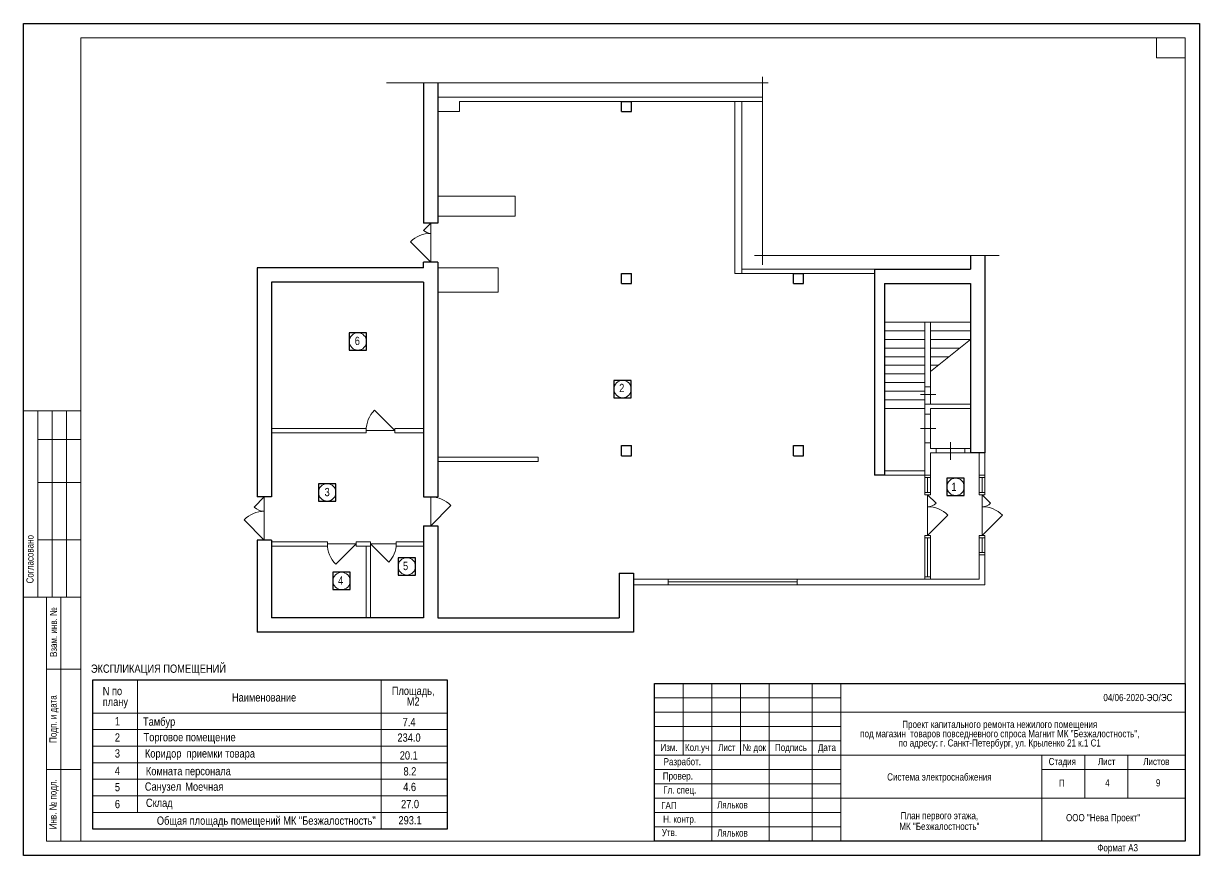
# Model space of a CAD drawing. Header units: metres. Extents: x -265.8 to -183.8, y -476 to -381.2.
# Drawn here: x -246.32 to -205.32, y -410.21 to -381.21 of the extents above; entities that cross this region are included whole.
import ezdxf
from ezdxf.enums import TextEntityAlignment as Align

# ---------------------------------------------------------------- set-up
doc = ezdxf.new("R2010")
doc.units = ezdxf.units.M
doc.header["$MEASUREMENT"] = 0
for name, color, linetype in [('YOLO_FRAME', 1, 'Continuous'), ('YOLO_STAMP', 1, 'Continuous'), ('YOLO_TABLE', 1, 'Continuous')]:
    doc.layers.add(name, color=color, linetype=linetype)
doc.styles.add('Style-Arial', font='arial.ttf')

msp = doc.modelspace()

# ---------------------------------------------------------------- linework, layer by layer
at = {"color": 7, "linetype": 'Continuous', "lineweight": 0}
for p, q in [((-246.31819366, -381.20646769), (-205.31819366, -381.20646769)), ((-246.31819366, -410.20646769), (-246.31819366, -381.20646769)), ((-205.31819366, -381.20646769), (-205.31819366, -410.20646769)), ((-220.35775655, -383.26999394), (-233.66605618, -383.26999394)), ((-220.55695116, -383.0688953), (-220.55695116, -389.61231115)), ((-232.12246292, -388.17040723), (-232.36995029, -388.4178946)), ((-232.12246292, -388.17040723), (-232.12246292, -389.52040723)), ((-232.8295697, -388.81330045), (-232.12246292, -389.52040723)), ((-212.30603928, -389.28755037), (-220.82914032, -389.28755037)), ((-216.29746292, -391.62040723), (-213.29746292, -391.62040723)), ((-216.29746292, -391.92040723), (-214.89746292, -391.92040723)), ((-214.69746292, -391.92040723), (-213.29746292, -391.92040723)), ((-216.29746292, -392.22040723), (-214.89746292, -392.22040723)), ((-213.29746292, -392.22040723), (-214.69746292, -393.33817816)), ((-214.69746292, -392.22040723), (-213.29746292, -392.22040723)), ((-216.29746292, -392.52040723), (-214.89746292, -392.52040723)), ((-214.69746292, -392.52040723), (-213.67321075, -392.52040723)), ((-216.29746292, -392.82040723), (-214.89746292, -392.82040723)), ((-216.29746292, -393.12040723), (-214.89746292, -393.12040723)), ((-214.69746292, -392.82040723), (-214.04895858, -392.82040723)), ((-214.69746292, -393.12040723), (-214.42470641, -393.12040723)), ((-216.29746292, -393.42040723), (-214.89746292, -393.42040723)), ((-216.29746292, -393.72040723), (-214.89746292, -393.72040723)), ((-214.89746292, -393.87040723), (-214.89746292, -394.47040723)), ((-214.69746292, -393.87040723), (-214.69746292, -394.47040723)), ((-216.29746292, -394.02040723), (-214.89746292, -394.02040723)), ((-216.29746292, -394.32040723), (-214.89746292, -394.32040723)), ((-215.04994496, -394.13712554), (-214.50619501, -394.13712554)), ((-233.37246292, -395.39540723), (-234.0795697, -394.68830045)), ((-216.29746292, -394.62040723), (-214.89746292, -394.62040723)), ((-214.89746292, -395.82040723), (-214.89746292, -394.82040723)), ((-214.69746292, -394.82040723), (-214.69746292, -395.82040723)), ((-234.37246292, -395.39540723), (-233.37246292, -395.39540723)), ((-215.04994496, -395.32040723), (-214.50619501, -395.32040723)), ((-214.49746292, -396.02040723), (-213.49746292, -396.02040723)), ((-213.99746292, -395.79671892), (-213.99746292, -396.41167514)), ((-214.49746292, -396.17040723), (-213.49746292, -396.17040723)), ((-214.89746292, -397.03040723), (-214.89746292, -397.55040723)), ((-214.79746292, -397.03040723), (-214.79746292, -397.55040723)), ((-214.69746292, -397.03040723), (-214.69746292, -397.55040723)), ((-212.99746292, -397.03040723), (-212.99746292, -397.55040723)), ((-212.89746292, -397.03040723), (-212.89746292, -397.55040723)), ((-212.79746292, -397.03040723), (-212.79746292, -397.55040723)), ((-214.79746292, -397.63040723), (-214.79746292, -399.05040723)), ((-214.79746292, -397.63040723), (-214.50047807, -397.92739208)), ((-212.89746292, -397.63040723), (-212.89746292, -399.05040723)), ((-212.89746292, -397.63040723), (-212.60047807, -397.92739208)), ((-237.92246292, -397.71040723), (-238.27601631, -398.06396062)), ((-237.92246292, -397.71040723), (-237.92246292, -399.21040723)), ((-232.12246292, -397.71040723), (-232.12246292, -398.71040723)), ((-232.12246292, -398.71040723), (-231.41535614, -398.00330045)), ((-238.6295697, -398.50330045), (-237.92246292, -399.21040723)), ((-214.09035614, -398.34330045), (-214.79746292, -399.05040723)), ((-212.19035614, -398.34330045), (-212.89746292, -399.05040723)), ((-214.89746292, -399.13040723), (-214.89746292, -400.57040723)), ((-214.79746292, -399.13040723), (-214.79746292, -400.49040723)), ((-214.69746292, -399.13040723), (-214.69746292, -400.57040723)), ((-212.99746292, -399.13040723), (-212.99746292, -399.65040723)), ((-212.89746292, -399.65040723), (-212.89746292, -399.13040723)), ((-212.79746292, -399.65040723), (-212.79746292, -399.13040723)), ((-234.72246292, -399.34540723), (-235.72246292, -399.34540723)), ((-234.72246292, -399.34540723), (-235.4295697, -400.05251401)), ((-233.32246292, -399.34540723), (-234.22246292, -399.34540723)), ((-234.22246292, -399.34540723), (-233.58606682, -399.98180333)), ((-219.34746292, -400.57040723), (-223.84746292, -400.57040723)), ((-223.84746292, -400.67040723), (-219.34746292, -400.67040723)), ((-219.34746292, -400.77040723), (-223.84746292, -400.77040723)), ((-224.31819366, -404.70646769), (-217.81819366, -404.70646769)), ((-224.31819366, -405.20646769), (-217.81819366, -405.20646769)), ((-243.89605893, -405.81933297), (-231.54224107, -405.81933297)), ((-224.31819366, -405.70646769), (-217.81819366, -405.70646769)), ((-243.89605893, -406.39683297), (-231.54224107, -406.39683297)), ((-243.89605893, -406.97433297), (-231.54224107, -406.97433297)), ((-224.31819366, -407.20646769), (-217.81819366, -407.20646769)), ((-243.89605893, -407.55183297), (-231.54224107, -407.55183297)), ((-224.31819366, -407.70646769), (-217.81819366, -407.70646769)), ((-243.89605893, -408.12933297), (-231.54224107, -408.12933297)), ((-224.31819366, -408.20646769), (-217.81819366, -408.20646769)), ((-243.89605893, -408.70683297), (-231.54224107, -408.70683297)), ((-224.31819366, -408.70646769), (-217.81819366, -408.70646769)), ((-224.31819366, -409.20646769), (-217.81819366, -409.20646769)), ((-205.31819366, -410.20646769), (-246.31819366, -410.20646769))]:
    msp.add_line(p, q, dxfattribs=at)
at = {"color": 7, "linetype": 'Continuous', "lineweight": 13}
for p, q in [((-244.31819366, -381.70646769), (-205.81819366, -381.70646769)), ((-244.31819366, -381.70646769), (-244.31819366, -409.70646769)), ((-206.81819366, -381.70646769), (-206.81819366, -382.40646769)), ((-205.81819366, -381.70646769), (-205.81819366, -409.70646769)), ((-206.81819366, -382.40646769), (-205.81819366, -382.40646769)), ((-231.87246292, -383.77040723), (-220.55695116, -383.77040723)), ((-231.12246292, -383.92040723), (-220.55695116, -383.92040723)), ((-231.12246292, -383.92040723), (-231.12246292, -384.27040723)), ((-221.52246292, -383.92040723), (-221.52246292, -389.92040723)), ((-221.27246292, -383.92040723), (-221.27246292, -389.92040723)), ((-231.12246292, -384.27040723), (-231.87246292, -384.27040723)), ((-229.17246292, -387.22040723), (-231.87246292, -387.22040723)), ((-229.17246292, -387.22040723), (-229.17246292, -387.92040723)), ((-229.17246292, -387.92040723), (-231.87246292, -387.92040723)), ((-229.77246292, -389.72040723), (-231.87246292, -389.72040723)), ((-229.77246292, -389.72040723), (-229.77246292, -390.57040723)), ((-216.64746292, -389.77040723), (-221.27246292, -389.77040723)), ((-216.64746292, -389.92040723), (-221.52246292, -389.92040723)), ((-229.77246292, -390.57040723), (-231.87246292, -390.57040723)), ((-214.89746292, -393.87040723), (-214.89746292, -391.62040723)), ((-214.69746292, -393.87040723), (-214.69746292, -391.62040723)), ((-214.89746292, -393.87040723), (-214.69746292, -393.87040723)), ((-246.31819366, -394.70646769), (-244.31819366, -394.70646769)), ((-246.31819366, -394.70646769), (-246.31819366, -401.20646769)), ((-245.81819366, -394.70646769), (-245.81819366, -401.20646769)), ((-245.31819366, -394.70646769), (-245.31819366, -401.20646769)), ((-244.81819366, -394.70646769), (-244.81819366, -401.20646769)), ((-214.89746292, -394.82040723), (-214.89746292, -394.47040723)), ((-214.89746292, -394.47040723), (-213.29746292, -394.47040723)), ((-214.89746292, -394.82040723), (-214.69746292, -394.82040723)), ((-214.69746292, -394.82040723), (-214.69746292, -394.62040723)), ((-214.69746292, -394.62040723), (-213.29746292, -394.62040723)), ((-237.67246292, -395.32040723), (-234.37246292, -395.32040723)), ((-237.67246292, -395.47040723), (-234.37246292, -395.47040723)), ((-234.37246292, -395.32040723), (-234.37246292, -395.47040723)), ((-233.37246292, -395.32040723), (-233.37246292, -395.47040723)), ((-233.37246292, -395.32040723), (-232.37246292, -395.32040723)), ((-233.37246292, -395.47040723), (-232.37246292, -395.47040723)), ((-245.81819366, -395.70646769), (-244.31819366, -395.70646769)), ((-214.89746292, -395.82040723), (-214.69746292, -395.82040723)), ((-214.69746292, -396.02040723), (-214.69746292, -395.82040723)), ((-214.69746292, -396.02040723), (-214.49746292, -396.02040723)), ((-214.49746292, -396.17040723), (-214.49746292, -396.02040723)), ((-213.49746292, -396.17040723), (-213.49746292, -396.02040723)), ((-213.49746292, -396.02040723), (-213.29746292, -396.02040723)), ((-228.37246292, -396.32040723), (-231.87246292, -396.32040723)), ((-228.37246292, -396.32040723), (-228.37246292, -396.47040723)), ((-214.69746292, -396.17040723), (-214.49746292, -396.17040723)), ((-213.49746292, -396.17040723), (-213.29746292, -396.17040723)), ((-228.37246292, -396.47040723), (-231.87246292, -396.47040723)), ((-216.29746292, -396.80040723), (-214.89746292, -396.80040723)), ((-245.81819366, -397.20646769), (-244.31819366, -397.20646769)), ((-216.29746292, -396.95040723), (-214.69746292, -396.95040723)), ((-245.81819366, -399.20646769), (-244.31819366, -399.20646769)), ((-237.67246292, -399.27040723), (-235.72246292, -399.27040723)), ((-235.72246292, -399.27040723), (-235.72246292, -399.42040723)), ((-234.72246292, -399.27040723), (-234.72246292, -399.42040723)), ((-234.72246292, -399.27040723), (-234.22246292, -399.27040723)), ((-234.22246292, -399.27040723), (-234.22246292, -401.92040723)), ((-233.32246292, -399.27040723), (-233.32246292, -399.42040723)), ((-233.32246292, -399.27040723), (-232.37246292, -399.27040723)), ((-237.67246292, -399.42040723), (-235.72246292, -399.42040723)), ((-234.72246292, -399.42040723), (-234.22246292, -399.42040723)), ((-234.37246292, -399.42040723), (-234.37246292, -401.92040723)), ((-233.32246292, -399.42040723), (-232.37246292, -399.42040723)), ((-212.99746292, -399.65040723), (-212.99746292, -400.57040723)), ((-212.79746292, -399.65040723), (-212.79746292, -400.77040723)), ((-225.04746292, -400.57040723), (-223.84746292, -400.57040723)), ((-225.04746292, -400.77040723), (-223.84746292, -400.77040723)), ((-223.84746292, -400.57040723), (-223.84746292, -400.77040723)), ((-219.34746292, -400.57040723), (-219.34746292, -400.77040723)), ((-219.34746292, -400.57040723), (-212.99746292, -400.57040723)), ((-219.34746292, -400.77040723), (-212.79746292, -400.77040723)), ((-246.31819366, -401.20646769), (-244.31819366, -401.20646769)), ((-245.01819366, -409.70646769), (-245.01819366, -401.20646769)), ((-245.51819366, -403.70646769), (-244.31819366, -403.70646769)), ((-243.89605893, -404.08683297), (-231.54224107, -404.08683297)), ((-243.89605893, -404.08683297), (-243.89605893, -409.28433297)), ((-242.34935932, -404.08683297), (-242.34935932, -408.70683297)), ((-233.85224107, -404.08683297), (-233.85224107, -409.28433297)), ((-231.54224107, -404.08683297), (-231.54224107, -409.28433297)), ((-224.31819366, -404.20646769), (-205.81819366, -404.20646769)), ((-224.31819366, -404.20646769), (-224.31819366, -409.70646769)), ((-223.31819366, -404.20646769), (-223.31819366, -406.70646769)), ((-222.31819366, -404.20646769), (-222.31819366, -409.70646769)), ((-221.31819366, -404.20646769), (-221.31819366, -406.70646769)), ((-220.31819366, -404.20646769), (-220.31819366, -409.70646769)), ((-218.81819366, -404.20646769), (-218.81819366, -409.70646769)), ((-217.81819366, -404.20646769), (-217.81819366, -409.70646769)), ((-243.89605893, -405.24183297), (-231.54224107, -405.24183297)), ((-217.81819366, -405.20646769), (-205.81819366, -405.20646769)), ((-224.31819366, -406.20646769), (-217.81819366, -406.20646769)), ((-224.31819366, -406.70646769), (-205.81819366, -406.70646769)), ((-245.51819366, -407.20646769), (-244.31819366, -407.20646769)), ((-210.81819366, -407.20646769), (-205.81819366, -407.20646769)), ((-217.81819366, -408.20646769), (-205.81819366, -408.20646769)), ((-243.89605893, -409.28433297), (-231.54224107, -409.28433297)), ((-244.75712771, -409.70646769), (-205.81819366, -409.70646769))]:
    msp.add_line(p, q, dxfattribs=at)
at = {"color": 7, "linetype": 'Continuous', "lineweight": 30}
for p, q in [((-232.37246292, -383.26999394), (-232.37246292, -388.17040723)), ((-231.87246292, -383.26999394), (-231.87246292, -388.17040723)), ((-225.47246292, -383.92040723), (-225.12246292, -383.92040723)), ((-225.47246292, -384.27040723), (-225.47246292, -383.92040723)), ((-225.12246292, -384.27040723), (-225.12246292, -383.92040723)), ((-225.47246292, -384.27040723), (-225.12246292, -384.27040723)), ((-231.87246292, -388.17040723), (-232.37246292, -388.17040723)), ((-213.29746292, -389.28755037), (-213.29746292, -389.77040723)), ((-212.79746292, -389.28755037), (-212.79746292, -396.17040723)), ((-232.37246292, -389.72040723), (-238.17246292, -389.72040723)), ((-238.17246292, -389.72040723), (-238.17246292, -397.71040723)), ((-231.87246292, -389.52040723), (-232.37246292, -389.52040723)), ((-232.37246292, -389.72040723), (-232.37246292, -389.52040723)), ((-231.87246292, -389.52040723), (-231.87246292, -397.71040723)), ((-216.64746292, -389.77040723), (-216.64746292, -396.95040723)), ((-216.64746292, -389.77040723), (-213.29746292, -389.77040723)), ((-237.67246292, -390.22040723), (-237.67246292, -397.71040723)), ((-232.37246292, -390.22040723), (-237.67246292, -390.22040723)), ((-232.37246292, -390.22040723), (-232.37246292, -397.71040723)), ((-225.47246292, -389.92040723), (-225.12246292, -389.92040723)), ((-225.47246292, -390.27040723), (-225.47246292, -389.92040723)), ((-225.47246292, -390.27040723), (-225.12246292, -390.27040723)), ((-225.12246292, -390.27040723), (-225.12246292, -389.92040723)), ((-219.47246292, -389.92040723), (-219.12246292, -389.92040723)), ((-219.47246292, -390.27040723), (-219.47246292, -389.92040723)), ((-219.47246292, -390.27040723), (-219.12246292, -390.27040723)), ((-219.12246292, -390.27040723), (-219.12246292, -389.92040723)), ((-216.29746292, -390.27040723), (-216.29746292, -396.95040723)), ((-216.29746292, -390.27040723), (-213.29746292, -390.27040723)), ((-213.29746292, -390.27040723), (-213.29746292, -396.17040723)), ((-225.47246292, -395.92040723), (-225.12246292, -395.92040723)), ((-225.47246292, -396.27040723), (-225.47246292, -395.92040723)), ((-225.12246292, -396.27040723), (-225.12246292, -395.92040723)), ((-219.47246292, -395.92040723), (-219.12246292, -395.92040723)), ((-219.47246292, -396.27040723), (-219.47246292, -395.92040723)), ((-219.12246292, -396.27040723), (-219.12246292, -395.92040723)), ((-225.47246292, -396.27040723), (-225.12246292, -396.27040723)), ((-219.47246292, -396.27040723), (-219.12246292, -396.27040723)), ((-212.79746292, -396.17040723), (-213.29746292, -396.17040723)), ((-216.29746292, -396.95040723), (-216.64746292, -396.95040723)), ((-237.67246292, -397.71040723), (-238.17246292, -397.71040723)), ((-232.37246292, -397.71040723), (-231.87246292, -397.71040723)), ((-232.37246292, -398.71040723), (-231.87246292, -398.71040723)), ((-232.37246292, -398.71040723), (-232.37246292, -401.92040723)), ((-231.87246292, -398.71040723), (-231.87246292, -401.92040723)), ((-237.67246292, -399.21040723), (-238.17246292, -399.21040723)), ((-238.17246292, -399.21040723), (-238.17246292, -402.42040723)), ((-237.67246292, -399.21040723), (-237.67246292, -401.92040723)), ((-225.54746292, -400.37040723), (-225.54746292, -401.92040723)), ((-225.54746292, -400.37040723), (-225.04746292, -400.37040723)), ((-225.04746292, -400.37040723), (-225.04746292, -402.42040723)), ((-232.37246292, -401.92040723), (-237.67246292, -401.92040723)), ((-231.87246292, -401.92040723), (-225.54746292, -401.92040723)), ((-225.04746292, -402.42040723), (-238.17246292, -402.42040723))]:
    msp.add_line(p, q, dxfattribs=at)
at = {"color": 7, "linetype": 'Continuous', "lineweight": 13, "flags": 128}
for points in [[(-214.69746292, -396.17040723), (-214.69746292, -397.03040723), (-214.89746292, -397.03040723), (-214.89746292, -395.82040723)], [(-212.79746292, -396.17040723), (-212.79746292, -397.03040723), (-212.99746292, -397.03040723), (-212.99746292, -396.17040723)], [(-212.99746292, -396.95040723), (-212.79746292, -396.95040723)], [(-212.79746292, -399.65040723), (-212.99746292, -399.65040723)], [(-212.99746292, -399.73040723), (-212.79746292, -399.73040723)], [(-214.89746292, -400.57040723), (-214.89746292, -400.49040723), (-214.89746292, -400.49040723), (-214.69746292, -400.49040723), (-214.69746292, -400.57040723)], [(-244.31819366, -409.70646769), (-245.51819366, -409.70646769), (-245.51819366, -401.20646769)], [(-210.81819366, -406.70646769), (-210.81819366, -409.70646769)], [(-209.31819366, -406.70646769), (-209.31819366, -408.20646769)], [(-207.81819366, -406.70646769), (-207.81819366, -408.20646769)]]:
    msp.add_lwpolyline(points, dxfattribs=at)
for points in [[(-214.89746292, -397.55040723), (-214.69746292, -397.55040723), (-214.69746292, -397.63040723), (-214.89746292, -397.63040723), (-214.89746292, -397.55040723)], [(-212.99746292, -397.55040723), (-212.79746292, -397.55040723), (-212.79746292, -397.63040723), (-212.99746292, -397.63040723), (-212.99746292, -397.55040723)], [(-214.89746292, -399.05040723), (-214.69746292, -399.05040723), (-214.69746292, -399.13040723), (-214.89746292, -399.13040723), (-214.89746292, -399.05040723)], [(-212.99746292, -399.05040723), (-212.79746292, -399.05040723), (-212.79746292, -399.13040723), (-212.99746292, -399.13040723), (-212.99746292, -399.05040723)]]:
    msp.add_lwpolyline(points, close=True, dxfattribs=at)
at = {"color": 7, "linetype": 'Continuous', "lineweight": 13}
for centre in [(-234.66117241, -392.28984901), (-225.42957107, -393.9498874), (-235.73113826, -397.5506915), (-213.82123674, -397.3566078), (-232.9539557, -400.12805293), (-235.22783005, -400.63838952)]:
    msp.add_circle(centre, 0.30215027, dxfattribs=at)
at = {"color": 7, "linetype": 'Continuous', "lineweight": 0}
for centre, radius, start, end in [((-232.12246292, -389.52040723), 1, 90, 135), ((-232.12246292, -388.17040723), 0.35, 225, 270), ((-233.37246292, -395.39540723), 1, 135, 180), ((-237.92246292, -397.71040723), 0.5, 225, 270), ((-232.12246292, -398.71040723), 1, 45, 90), ((-214.79746292, -397.63040723), 0.42, 270, 315), ((-214.79746292, -399.05040723), 1, 45, 90), ((-212.89746292, -397.63040723), 0.42, 270, 315), ((-212.89746292, -399.05040723), 1, 45, 90), ((-237.92246292, -399.21040723), 1, 90, 135), ((-234.72246292, -399.34540723), 1, 180, 225), ((-234.22246292, -399.34540723), 0.9, 315, 0)]:
    msp.add_arc(centre, radius, start, end, dxfattribs=at)
at = {"layer": 'YOLO_FRAME'}
msp.add_lwpolyline([(-246.31819366, -381.20646769), (-205.31819366, -381.20646769), (-205.31819366, -410.20646769), (-246.31819366, -410.20646769)], close=True, dxfattribs=at)
at = {"layer": 'YOLO_STAMP'}
msp.add_lwpolyline([(-224.31819366, -404.20646769), (-205.81819366, -404.20646769), (-205.81819366, -409.70646769), (-224.31819366, -409.70646769)], close=True, dxfattribs=at)
at = {"layer": 'YOLO_TABLE'}
for points in [[(-234.96332268, -392.59199928), (-234.35902215, -392.59199928), (-234.35902215, -391.98769874), (-234.96332268, -391.98769874)], [(-225.73172133, -394.25203767), (-225.1274208, -394.25203767), (-225.1274208, -393.64773713), (-225.73172133, -393.64773713)], [(-236.03328852, -397.85284176), (-235.42898799, -397.85284176), (-235.42898799, -397.24854123), (-236.03328852, -397.24854123)], [(-214.12338701, -397.65875807), (-213.51908647, -397.65875807), (-213.51908647, -397.05445753), (-214.12338701, -397.05445753)], [(-233.25610596, -400.4302032), (-232.65180543, -400.4302032), (-232.65180543, -399.82590266), (-233.25610596, -399.82590266)], [(-235.52998032, -400.94053979), (-234.92567978, -400.94053979), (-234.92567978, -400.33623925), (-235.52998032, -400.33623925)], [(-243.89605893, -404.08683297), (-231.54224107, -404.08683297), (-231.54224107, -409.28433297), (-243.89605893, -409.28433297)]]:
    msp.add_lwpolyline(points, close=True, dxfattribs=at)

# ---------------------------------------------------------------- texts
at = {"color": 7, "linetype": 'Continuous', "lineweight": 0, "style": 'Style-Arial', "width": 0.8}
for s, height, p in [('6', 0.28875, (-234.68024408, -392.12428577)), ('2', 0.28875, (-225.46014541, -393.76629513)), ('1', 0.28875, (-213.87599252, -397.21457512)), ('3', 0.28875, (-235.73055634, -397.39392812)), ('5', 0.28875, (-232.99770773, -399.97061233)), ('4', 0.28875, (-235.26381573, -400.48035458)), ('1', 0.28875, (-243.04436448, -405.38420004)), ('2', 0.28875, (-243.04436448, -405.94900623)), ('3', 0.28875, (-243.04436448, -406.50471154)), ('20.1', 0.28875, (-232.88663057, -406.5755479)), ('4', 0.28875, (-243.04489269, -407.10980383)), ('5', 0.28875, (-243.04348415, -407.67930246)), ('4.6', 0.28875, (-232.85617511, -407.67313767)), ('П', 0.25, (-210.1188693, -407.56258865)), ('4', 0.25, (-208.52686078, -407.54869697)), ('9', 0.25, (-206.758943, -407.54869697)), ('6', 0.28875, (-243.04436448, -408.27038333)), ('27.0', 0.28875, (-232.84174612, -408.27048627)), ('293.1', 0.28875, (-232.84174612, -408.83429953))]:
    msp.add_text(s, height=height, dxfattribs=at).set_placement(p, align=Align.TOP_CENTER)
for s, p in [('Согласовано', (-246.09379885, -399.87904582)), ('Взам. инв. №', (-245.27551472, -402.42210749)), ('Подп. и дата', (-245.28840115, -405.45190119)), ('Инв. № подл.', (-245.29286578, -408.41981899))]:
    msp.add_text(s, height=0.25, rotation=90, dxfattribs=at).set_placement(p, align=Align.MIDDLE_CENTER)
at = {"color": 7, "lineweight": 13, "style": 'Style-Arial', "width": 0.8}
msp.add_text('ЭКСПЛИКАЦИЯ ПОМЕЩЕНИЙ ', height=0.28875, dxfattribs=at).set_placement((-241.56959987, -403.69463135), align=Align.MIDDLE_CENTER)
at = {"color": 7, "linetype": 'Continuous', "lineweight": 13, "style": 'Style-Arial', "width": 0.8}
msp.add_text('04/06-2020-ЭО/ЭС', height=0.25, dxfattribs=at).set_placement((-207.46531932, -404.57637397), align=Align.TOP_CENTER)
at = {"color": 7, "linetype": 'Continuous', "lineweight": 0, "style": 'Style-Arial', "width": 0.8}
for s, p in [('Тамбур', (-242.15204018, -405.39552909)), ('Торговое помещение ', (-242.13246951, -405.93764352)), ('Санузел', (-242.08830213, -407.6594874))]:
    msp.add_text(s, height=0.28875, dxfattribs=at).set_placement(p, align=Align.TOP_LEFT)
at = {"color": 7, "linetype": 'Continuous', "lineweight": 13, "style": 'Style-Arial', "width": 0.8}
for s, height, p in [('7.4', 0.28875, (-233.09935616, -405.41073592)), ('234.0', 0.28875, (-233.28085614, -405.95256753)), ('8.2', 0.28875, (-233.07121964, -407.1296477)), ('ООО "Нева Проект"', 0.25, (-209.97148862, -408.76310296)), ('Общая площадь помещений МК "Безжалостность"', 0.28875, (-241.66938436, -408.84723847))]:
    msp.add_text(s, height=height, dxfattribs=at).set_placement(p, align=Align.TOP_LEFT)
at = {"color": 7, "linetype": 'Continuous', "lineweight": 0, "style": 'Style-Arial', "width": 0.8}
for s, p in [('Изм.', (-223.81114582, -406.44145769)), ('Кол.уч', (-222.83382569, -406.44145769)), ('Лист', (-221.79542801, -406.44145769)), ('№ док', (-220.83652671, -406.44145769)), ('Подпись', (-219.56252738, -406.44145769)), ('Дата', (-218.30705026, -406.44145769)), ('Разработ.', (-223.34924764, -406.93742)), ('Стадия', (-210.0997489, -406.93145769)), ('Лист', (-208.55542801, -406.93145769)), ('Листов', (-206.82193696, -406.93145769)), ('Провер.', (-223.50388479, -407.43515107)), ('Гл. спец.', (-223.43761173, -407.92238087)), ('ГАП', (-223.81700015, -408.46388434)), ('Н. контр.', (-223.44271263, -408.94145769)), ('Утв.', (-223.79866041, -409.40826759)), ('Формат А3', (-208.17083256, -409.93723854))]:
    msp.add_text(s, height=0.25, dxfattribs=at).set_placement(p, align=Align.MIDDLE_CENTER)
at = {"color": 7, "lineweight": 13, "style": 'Style-Arial', "width": 0.8}
for p in [(-222.13601341, -408.31830461), (-222.13601341, -409.2975611)]:
    msp.add_text('Ляльков', height=0.25, dxfattribs=at).set_placement(p, align=Align.TOP_LEFT)
at = {"color": 7, "linetype": 'Continuous', "lineweight": 13, "style": 'Style-Arial'}
for s, insert, char_height, attachment_point, line_spacing_factor in [('\\H1x;\\W0.8;N по \\Pплану', (-243.55654015, -404.70465554), 0.28875, 4, 0.776524), ('\\H1x;\\W0.8;Наименование', (-239.05232667, -404.69791447), 0.28875, 4, 0.6), ('\\H1x;\\W0.8;Проект капитального ремонта нежилого помещения \\Pпод магазин  товаров повседневного спроса Магнит МК "Безжалостность",\\Pпо адресу: г. Санкт-Петербург, ул. Крыленко 21 к.1 С1', (-212.28106673, -405.51125179), 0.25, 2, 0.776524)]:
    msp.add_mtext(s, dxfattribs=dict(at, insert=insert, char_height=char_height, attachment_point=attachment_point, line_spacing_factor=line_spacing_factor))
at = {"color": 7, "linetype": 'Continuous', "lineweight": 0, "style": 'Style-Arial'}
for s, insert, char_height, attachment_point, line_spacing_factor in [('\\H1x;\\W0.8;Площадь,\\PМ2', (-232.73280222, -404.32169085), 0.28875, 2, 0.776524), ('\\H1x;\\W0.8;Коридор  приемки товара', (-240.16786007, -406.50467222), 0.28875, 2, 0.6), ('\\H1x;\\W0.8;Комната персонала ', (-242.05246328, -407.12118822), 0.28875, 1, 0.6), ('{\\W0.8;Система электроснабжения}', (-214.38667644, -407.50637904), 0.25, 5, 0.9), ('\\H1.000000x;\\W0.800000;Моечная ', (-240.67916953, -407.66288475), 0.28875, 1, 0.60241), ('\\H1.000000x;\\W0.800000;Склад ', (-242.04945569, -408.22603623), 0.28875, 1, 0.60241), ('\\H1x;\\W0.8;План первого этажа,\\PМК "Безжалостность"', (-214.38667644, -409.00637904), 0.25, 5, 0.9)]:
    msp.add_mtext(s, dxfattribs=dict(at, insert=insert, char_height=char_height, attachment_point=attachment_point, line_spacing_factor=line_spacing_factor))

doc.saveas('drawing.dxf')
